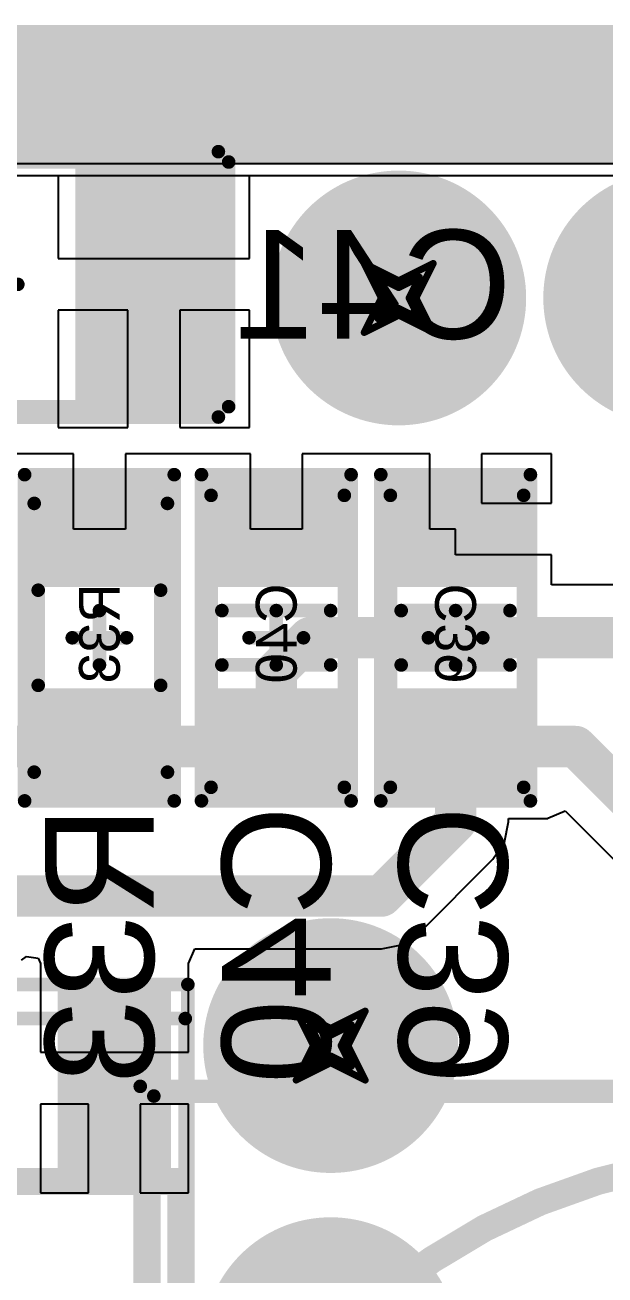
# Model space of a CAD drawing. Header units: millimetres. Extents: x -0.2 to 11.1, y -5.4 to 4.7.
# Drawn here: x 2.7462 to 2.914, y 0.6895 to 1.0515 of the extents above; entities that cross this region are included whole.
import ezdxf

# ---------------------------------------------------------------- set-up
doc = ezdxf.new("R2010")
doc.units = ezdxf.units.MM
doc.header["$MEASUREMENT"] = 0
for name, color, linetype in [('BottomLayer', 5, 'Continuous'), ('BottomOverlay', 54, 'Continuous'), ('BottomPaste', 16, 'Continuous'), ('BottomSolder', 6, 'Continuous'), ('DrillDrawing', 1, 'Continuous'), ('InternalPlane1', 76, 'Continuous'), ('InternalPlane2', 16, 'Continuous'), ('KeepOutLayer', 6, 'Continuous'), ('Mechanical1', 6, 'Continuous'), ('Mechanical13', 56, 'Continuous'), ('Mechanical2', 216, 'Continuous'), ('Mechanical3', 76, 'Continuous'), ('Mechanical4', 56, 'Continuous'), ('Mechanical5', 56, 'Continuous'), ('Mechanical6', 56, 'Continuous'), ('TopLayer', 1, 'Continuous'), ('TopOverlay', 2, 'Continuous'), ('ViaHoleLayer', 16, 'Continuous')]:
    doc.layers.add(name, color=color, linetype=linetype)
doc.styles.add('Arial', font='arial.ttf', dxfattribs={"height": 0.2})

# ---------------------------------------------------------------- blocks, each defined once
blk = doc.blocks.new('SOIC14_B_6')
at = {"layer": 'BottomLayer'}
for points in [[(-0.0815, 0.16142), (-0.0815, 0.13858), (-0.12795, 0.13858), (-0.12795, 0.16142)], [(0.0815, 0.13858), (0.0815, 0.16142), (0.12795, 0.16142), (0.12795, 0.13858)], [(-0.0815, 0.11142), (-0.0815, 0.08858), (-0.12795, 0.08858), (-0.12795, 0.11142)], [(0.0815, 0.08858), (0.0815, 0.11142), (0.12795, 0.11142), (0.12795, 0.08858)], [(-0.0815, 0.06142), (-0.0815, 0.03858), (-0.12795, 0.03858), (-0.12795, 0.06142)], [(0.0815, 0.03858), (0.0815, 0.06142), (0.12795, 0.06142), (0.12795, 0.03858)], [(-0.0815, 0.01142), (-0.0815, -0.01142), (-0.12795, -0.01142), (-0.12795, 0.01142)], [(0.0815, -0.01142), (0.0815, 0.01142), (0.12795, 0.01142), (0.12795, -0.01142)], [(-0.0815, -0.03858), (-0.0815, -0.06142), (-0.12795, -0.06142), (-0.12795, -0.03858)], [(0.0815, -0.06142), (0.0815, -0.03858), (0.12795, -0.03858), (0.12795, -0.06142)], [(-0.0815, -0.08858), (-0.0815, -0.11142), (-0.12795, -0.11142), (-0.12795, -0.08858)], [(0.0815, -0.11142), (0.0815, -0.08858), (0.12795, -0.08858), (0.12795, -0.11142)], [(-0.0815, -0.13858), (-0.0815, -0.16142), (-0.12795, -0.16142), (-0.12795, -0.13858)], [(0.0815, -0.16142), (0.0815, -0.13858), (0.12795, -0.13858), (0.12795, -0.16142)]]:
    blk.add_hatch(color=5, dxfattribs=at).paths.add_polyline_path(points)
at = {"layer": 'BottomPaste'}
for points in [[(-0.0765, 0.16642), (-0.0765, 0.13358), (-0.13295, 0.13358), (-0.13295, 0.16642)], [(0.0765, 0.13358), (0.0765, 0.16642), (0.13295, 0.16642), (0.13295, 0.13358)], [(-0.0765, 0.11642), (-0.0765, 0.08358), (-0.13295, 0.08358), (-0.13295, 0.11642)], [(0.0765, 0.08358), (0.0765, 0.11642), (0.13295, 0.11642), (0.13295, 0.08358)], [(-0.0765, 0.06642), (-0.0765, 0.03358), (-0.13295, 0.03358), (-0.13295, 0.06642)], [(0.0765, 0.03358), (0.0765, 0.06642), (0.13295, 0.06642), (0.13295, 0.03358)], [(-0.0765, 0.01642), (-0.0765, -0.01642), (-0.13295, -0.01642), (-0.13295, 0.01642)], [(0.0765, -0.01642), (0.0765, 0.01642), (0.13295, 0.01642), (0.13295, -0.01642)], [(-0.0765, -0.03358), (-0.0765, -0.06642), (-0.13295, -0.06642), (-0.13295, -0.03358)], [(0.0765, -0.06642), (0.0765, -0.03358), (0.13295, -0.03358), (0.13295, -0.06642)], [(-0.0765, -0.08358), (-0.0765, -0.11642), (-0.13295, -0.11642), (-0.13295, -0.08358)], [(0.0765, -0.11642), (0.0765, -0.08358), (0.13295, -0.08358), (0.13295, -0.11642)], [(-0.0765, -0.13358), (-0.0765, -0.16642), (-0.13295, -0.16642), (-0.13295, -0.13358)], [(0.0765, -0.16642), (0.0765, -0.13358), (0.13295, -0.13358), (0.13295, -0.16642)]]:
    blk.add_hatch(color=16, dxfattribs=at).paths.add_polyline_path(points)
at = {"layer": 'BottomSolder'}
for points in [[(-0.07953, 0.16339), (-0.07953, 0.13661), (-0.12992, 0.13661), (-0.12992, 0.16339)], [(0.07953, 0.13661), (0.07953, 0.16339), (0.12992, 0.16339), (0.12992, 0.13661)], [(-0.07953, 0.11339), (-0.07953, 0.08661), (-0.12992, 0.08661), (-0.12992, 0.11339)], [(0.07953, 0.08661), (0.07953, 0.11339), (0.12992, 0.11339), (0.12992, 0.08661)], [(-0.07953, 0.06339), (-0.07953, 0.03661), (-0.12992, 0.03661), (-0.12992, 0.06339)], [(0.07953, 0.03661), (0.07953, 0.06339), (0.12992, 0.06339), (0.12992, 0.03661)], [(-0.07953, 0.01339), (-0.07953, -0.01339), (-0.12992, -0.01339), (-0.12992, 0.01339)], [(0.07953, -0.01339), (0.07953, 0.01339), (0.12992, 0.01339), (0.12992, -0.01339)], [(-0.07953, -0.03661), (-0.07953, -0.06339), (-0.12992, -0.06339), (-0.12992, -0.03661)], [(0.07953, -0.06339), (0.07953, -0.03661), (0.12992, -0.03661), (0.12992, -0.06339)], [(-0.07953, -0.08661), (-0.07953, -0.11339), (-0.12992, -0.11339), (-0.12992, -0.08661)], [(0.07953, -0.11339), (0.07953, -0.08661), (0.12992, -0.08661), (0.12992, -0.11339)], [(-0.07953, -0.13661), (-0.07953, -0.16339), (-0.12992, -0.16339), (-0.12992, -0.13661)], [(0.07953, -0.16339), (0.07953, -0.13661), (0.12992, -0.13661), (0.12992, -0.16339)]]:
    blk.add_hatch(color=6, dxfattribs=at).paths.add_polyline_path(points)
at = {"layer": 'BottomOverlay', "const_width": 0.00787}
for points in [[(0.0748, 0.16929), (-0.0748, 0.16929)], [(-0.0748, -0.17323), (-0.0748, 0.16929)], [(0.0748, -0.17323), (0.0748, 0.16929)], [(-0.0315, -0.17323), (-0.0748, -0.17323)], [(0.0748, -0.17323), (0.0315, -0.17323)]]:
    blk.add_lwpolyline(points, dxfattribs=at)
at = {"layer": 'BottomOverlay', "const_width": 0.00394}
for points in [[(-0.07677, 0.16929, 1), (-0.07283, 0.16929, 1)], [(-0.07677, 0.16929, 1), (-0.07283, 0.16929, 1)], [(0.07283, 0.16929, 1), (0.07677, 0.16929, 1)], [(0.07283, 0.16929, 1), (0.07677, 0.16929, 1)], [(-0.07677, -0.17323, 1), (-0.07283, -0.17323, 1)], [(-0.07677, -0.17323, 1), (-0.07283, -0.17323, 1)], [(-0.03346, -0.17323, 1), (-0.02953, -0.17323, 1)], [(-0.03346, -0.17323, 1), (-0.02953, -0.17323, 1)], [(0.02953, -0.17323, 1), (0.03346, -0.17323, 1)], [(0.02953, -0.17323, 1), (0.03346, -0.17323, 1)], [(0.07283, -0.17323, 1), (0.07677, -0.17323, 1)], [(0.07283, -0.17323, 1), (0.07677, -0.17323, 1)]]:
    blk.add_lwpolyline(points, format="xyb", close=True, dxfattribs=at)
at = {"layer": 'BottomOverlay', "const_width": 0.00787}
blk.add_lwpolyline([(-0.0315, -0.17323, -1), (0.0315, -0.17323)], format="xyb", dxfattribs=at)
at = {"layer": 'Mechanical2', "const_width": 0.00394}
for points in [[(0.12201, 0.17051), (-0.12201, 0.17051)], [(-0.12201, -0.17051), (-0.12201, 0.17051)], [(0.12201, -0.17051), (0.12201, 0.17051)], [(0.12201, -0.17051), (-0.12201, -0.17051)]]:
    blk.add_lwpolyline(points, dxfattribs=at)
at = {"layer": 'Mechanical2', "const_width": 0.00197}
for points in [[(-0.12299, 0.17051, 1), (-0.12102, 0.17051, 1)], [(-0.12299, 0.17051, 1), (-0.12102, 0.17051, 1)], [(0.12102, 0.17051, 1), (0.12299, 0.17051, 1)], [(0.12102, 0.17051, 1), (0.12299, 0.17051, 1)], [(-0.12299, -0.17051, 1), (-0.12102, -0.17051, 1)], [(-0.12299, -0.17051, 1), (-0.12102, -0.17051, 1)], [(0.12102, -0.17051, 1), (0.12299, -0.17051, 1)], [(0.12102, -0.17051, 1), (0.12299, -0.17051, 1)]]:
    blk.add_lwpolyline(points, format="xyb", close=True, dxfattribs=at)
at = {"layer": 'Mechanical4', "const_width": 0.00394}
for points in [[(0.13189, 0.17126), (-0.13189, 0.17126)], [(-0.13189, -0.17126), (-0.13189, 0.17126)], [(0.13189, -0.17126), (0.13189, 0.17126)], [(0, -0.01969), (0, 0.01969)], [(0.01969, 0), (-0.01969, 0)], [(0.13189, -0.17126), (-0.13189, -0.17126)]]:
    blk.add_lwpolyline(points, dxfattribs=at)
at = {"layer": 'Mechanical4', "const_width": 0.00197}
for points in [[(-0.13287, 0.17126, 1), (-0.13091, 0.17126, 1)], [(-0.13287, 0.17126, 1), (-0.13091, 0.17126, 1)], [(0.13091, 0.17126, 1), (0.13287, 0.17126, 1)], [(0.13091, 0.17126, 1), (0.13287, 0.17126, 1)], [(-0.00098, 0.01969, 1), (0.00098, 0.01969, 1)], [(-0.02067, 0, 1), (-0.0187, 0, 1)], [(0.0187, 0, 1), (0.02067, 0, 1)], [(-0.00098, -0.01969, 1), (0.00098, -0.01969, 1)], [(-0.13287, -0.17126, 1), (-0.13091, -0.17126, 1)], [(-0.13287, -0.17126, 1), (-0.13091, -0.17126, 1)], [(0.13091, -0.17126, 1), (0.13287, -0.17126, 1)], [(0.13091, -0.17126, 1), (0.13287, -0.17126, 1)]]:
    blk.add_lwpolyline(points, format="xyb", close=True, dxfattribs=at)
at = {"layer": 'Mechanical6', "const_width": 0.00394}
for points in [[(-0.13189, -0.17126), (-0.13189, 0.17126)], [(0.13189, 0.17126), (-0.13189, 0.17126)], [(0.13189, -0.17126), (0.13189, 0.17126)], [(0.13189, -0.17126), (-0.13189, -0.17126)]]:
    blk.add_lwpolyline(points, dxfattribs=at)
at = {"layer": 'Mechanical6', "const_width": 0.00197}
for points in [[(-0.13287, 0.17126, 1), (-0.13091, 0.17126, 1)], [(-0.13287, 0.17126, 1), (-0.13091, 0.17126, 1)], [(0.13091, 0.17126, 1), (0.13287, 0.17126, 1)], [(0.13091, 0.17126, 1), (0.13287, 0.17126, 1)], [(-0.13287, -0.17126, 1), (-0.13091, -0.17126, 1)], [(-0.13287, -0.17126, 1), (-0.13091, -0.17126, 1)], [(0.13091, -0.17126, 1), (0.13287, -0.17126, 1)], [(0.13091, -0.17126, 1), (0.13287, -0.17126, 1)]]:
    blk.add_lwpolyline(points, format="xyb", close=True, dxfattribs=at)
at = {"layer": 'Mechanical6', "text_generation_flag": 2}
blk.add_text('U7', height=0.031496, rotation=-180, dxfattribs=at).set_placement((-0.02624, 0.01574))
blk = doc.blocks.new('LHI_878_3902_15')
at = {"layer": 'Mechanical1', "const_width": 0.00394}
for points in [[(0.1811, 0.1811), (0.1811, -0.19798)], [(0.1811, -0.19798), (-0.1811, -0.19798)]]:
    blk.add_lwpolyline(points, dxfattribs=at)
at = {"layer": 'Mechanical1', "const_width": 0.00197}
blk.add_lwpolyline([(0.18012, -0.19798, 1), (0.18209, -0.19798, 1)], format="xyb", close=True, dxfattribs=at)
blk.add_lwpolyline([(0.18012, -0.19798, 1), (0.18209, -0.19798, 1)], format="xyb", close=True, dxfattribs=at)
at = {"layer": 'Mechanical3', "const_width": 0.00394}
for points in [[(0.18504, 0.18504), (0.18504, -0.20079)], [(0.18504, -0.20079), (-0.18504, -0.20079)]]:
    blk.add_lwpolyline(points, dxfattribs=at)
at = {"layer": 'Mechanical3', "const_width": 0.00197}
blk.add_lwpolyline([(0.18406, -0.20079, 1), (0.18602, -0.20079, 1)], format="xyb", close=True, dxfattribs=at)
blk.add_lwpolyline([(0.18406, -0.20079, 1), (0.18602, -0.20079, 1)], format="xyb", close=True, dxfattribs=at)
at = {"layer": 'Mechanical5', "const_width": 0.00394}
for points in [[(0.18504, 0.18504), (0.18504, -0.20079)], [(0.18504, -0.20079), (-0.18504, -0.20079)]]:
    blk.add_lwpolyline(points, dxfattribs=at)
at = {"layer": 'Mechanical5', "const_width": 0.00197}
blk.add_lwpolyline([(0.18406, -0.20079, 1), (0.18602, -0.20079, 1)], format="xyb", close=True, dxfattribs=at)
blk.add_lwpolyline([(0.18406, -0.20079, 1), (0.18602, -0.20079, 1)], format="xyb", close=True, dxfattribs=at)
at = {"layer": 'TopOverlay', "const_width": 0.00787}
blk.add_lwpolyline([(0.1811, 0, 1), (-0.1811, 0, 1)], format="xyb", close=True, dxfattribs=at)
blk = doc.blocks.new('R0603_B_23')
at = {"layer": 'BottomLayer'}
for points in [[(-0.01969, -0.01772), (-0.04331, -0.01772), (-0.04331, 0.01772), (-0.01969, 0.01772)], [(0.01969, 0.01772), (0.04331, 0.01772), (0.04331, -0.01772), (0.01969, -0.01772)]]:
    blk.add_hatch(color=5, dxfattribs=at).paths.add_polyline_path(points)
at = {"layer": 'BottomPaste'}
for points in [[(-0.01469, -0.02272), (-0.04831, -0.02272), (-0.04831, 0.02272), (-0.01469, 0.02272)], [(0.01469, 0.02272), (0.04831, 0.02272), (0.04831, -0.02272), (0.01469, -0.02272)]]:
    blk.add_hatch(color=16, dxfattribs=at).paths.add_polyline_path(points)
at = {"layer": 'BottomSolder'}
for points in [[(-0.01772, -0.01969), (-0.04528, -0.01969), (-0.04528, 0.01969), (-0.01772, 0.01969)], [(0.01772, 0.01969), (0.04528, 0.01969), (0.04528, -0.01969), (0.01772, -0.01969)]]:
    blk.add_hatch(color=6, dxfattribs=at).paths.add_polyline_path(points)
at = {"layer": 'BottomOverlay', "const_width": 0.00394}
for points in [[(0.01378, 0.01772), (-0.01378, 0.01772)], [(0.01378, -0.01772), (-0.01378, -0.01772)]]:
    blk.add_lwpolyline(points, dxfattribs=at)
at = {"layer": 'BottomOverlay', "const_width": 0.00197}
for points in [[(-0.01476, 0.01772, 1), (-0.0128, 0.01772, 1)], [(0.0128, 0.01772, 1), (0.01476, 0.01772, 1)], [(-0.01476, -0.01772, 1), (-0.0128, -0.01772, 1)], [(0.0128, -0.01772, 1), (0.01476, -0.01772, 1)]]:
    blk.add_lwpolyline(points, format="xyb", close=True, dxfattribs=at)
at = {"layer": 'Mechanical2', "const_width": 0.00394}
for points in [[(0.03892, 0.01969), (-0.03892, 0.01969)], [(-0.03892, -0.01888), (-0.03892, 0.01969)], [(0.03892, -0.01888), (0.03892, 0.01969)], [(0.03892, -0.01888), (-0.03892, -0.01888)]]:
    blk.add_lwpolyline(points, dxfattribs=at)
at = {"layer": 'Mechanical2', "const_width": 0.00197}
for points in [[(-0.0399, 0.01969, 1), (-0.03793, 0.01969, 1)], [(-0.0399, 0.01969, 1), (-0.03793, 0.01969, 1)], [(0.03793, 0.01969, 1), (0.0399, 0.01969, 1)], [(0.03793, 0.01969, 1), (0.0399, 0.01969, 1)], [(-0.0399, -0.01888, 1), (-0.03793, -0.01888, 1)], [(-0.0399, -0.01888, 1), (-0.03793, -0.01888, 1)], [(0.03793, -0.01888, 1), (0.0399, -0.01888, 1)], [(0.03793, -0.01888, 1), (0.0399, -0.01888, 1)]]:
    blk.add_lwpolyline(points, format="xyb", close=True, dxfattribs=at)
at = {"layer": 'Mechanical4', "const_width": 0.00394}
for points in [[(-0.04724, -0.02165), (-0.04724, 0.02165)], [(0.04724, 0.02165), (-0.04724, 0.02165)], [(0.04724, -0.02165), (0.04724, 0.02165)], [(0, -0.00787), (0, 0.00787)], [(0.00787, 0), (-0.00787, 0)], [(0.04724, -0.02165), (-0.04724, -0.02165)]]:
    blk.add_lwpolyline(points, dxfattribs=at)
at = {"layer": 'Mechanical4', "const_width": 0.00197}
for points in [[(-0.04823, 0.02165, 1), (-0.04626, 0.02165, 1)], [(-0.04823, 0.02165, 1), (-0.04626, 0.02165, 1)], [(0.04626, 0.02165, 1), (0.04823, 0.02165, 1)], [(0.04626, 0.02165, 1), (0.04823, 0.02165, 1)], [(-0.00098, 0.00787, 1), (0.00098, 0.00787, 1)], [(-0.00886, 0, 1), (-0.00689, 0, 1)], [(0.00689, 0, 1), (0.00886, 0, 1)], [(-0.00098, -0.00787, 1), (0.00098, -0.00787, 1)], [(-0.04823, -0.02165, 1), (-0.04626, -0.02165, 1)], [(-0.04823, -0.02165, 1), (-0.04626, -0.02165, 1)], [(0.04626, -0.02165, 1), (0.04823, -0.02165, 1)], [(0.04626, -0.02165, 1), (0.04823, -0.02165, 1)]]:
    blk.add_lwpolyline(points, format="xyb", close=True, dxfattribs=at)
at = {"layer": 'Mechanical6', "const_width": 0.00394}
for points in [[(-0.04724, -0.02165), (-0.04724, 0.02165)], [(0.04724, 0.02165), (-0.04724, 0.02165)], [(0.04724, -0.02165), (0.04724, 0.02165)], [(0.04724, -0.02165), (-0.04724, -0.02165)]]:
    blk.add_lwpolyline(points, dxfattribs=at)
at = {"layer": 'Mechanical6', "const_width": 0.00197}
for points in [[(-0.04823, 0.02165, 1), (-0.04626, 0.02165, 1)], [(-0.04823, 0.02165, 1), (-0.04626, 0.02165, 1)], [(0.04626, 0.02165, 1), (0.04823, 0.02165, 1)], [(0.04626, 0.02165, 1), (0.04823, 0.02165, 1)], [(-0.04823, -0.02165, 1), (-0.04626, -0.02165, 1)], [(-0.04823, -0.02165, 1), (-0.04626, -0.02165, 1)], [(0.04626, -0.02165, 1), (0.04823, -0.02165, 1)], [(0.04626, -0.02165, 1), (0.04823, -0.02165, 1)]]:
    blk.add_lwpolyline(points, format="xyb", close=True, dxfattribs=at)
at = {"layer": 'Mechanical6', "text_generation_flag": 2}
blk.add_text('R33', height=0.011811, rotation=-180, dxfattribs=at).set_placement((-0.01574, 0.0059))
blk = doc.blocks.new('C1206_CER_B_87')
at = {"layer": 'BottomLayer'}
for points in [[(-0.04134, 0.0315), (-0.04134, -0.0315), (-0.07677, -0.0315), (-0.07677, 0.0315)], [(0.07677, 0.0315), (0.07677, -0.0315), (0.04134, -0.0315), (0.04134, 0.0315)]]:
    blk.add_hatch(color=5, dxfattribs=at).paths.add_polyline_path(points)
at = {"layer": 'BottomPaste'}
for points in [[(-0.03634, 0.0365), (-0.03634, -0.0365), (-0.08177, -0.0365), (-0.08177, 0.0365)], [(0.08177, 0.0365), (0.08177, -0.0365), (0.03634, -0.0365), (0.03634, 0.0365)]]:
    blk.add_hatch(color=16, dxfattribs=at).paths.add_polyline_path(points)
at = {"layer": 'BottomSolder'}
for points in [[(-0.03937, 0.03346), (-0.03937, -0.03346), (-0.07874, -0.03346), (-0.07874, 0.03346)], [(0.07874, 0.03346), (0.07874, -0.03346), (0.03937, -0.03346), (0.03937, 0.03346)]]:
    blk.add_hatch(color=6, dxfattribs=at).paths.add_polyline_path(points)
at = {"layer": 'BottomOverlay', "const_width": 0.00394}
for points in [[(-0.01181, 0.02953), (-0.01181, -0.02953)], [(0.01181, 0.02953), (0.01181, -0.02953)]]:
    blk.add_lwpolyline(points, dxfattribs=at)
at = {"layer": 'BottomOverlay', "const_width": 0.00197}
for points in [[(-0.0128, 0.02953, 1), (-0.01083, 0.02953, 1)], [(0.01083, 0.02953, 1), (0.0128, 0.02953, 1)], [(-0.0128, -0.02953, 1), (-0.01083, -0.02953, 1)], [(0.01083, -0.02953, 1), (0.0128, -0.02953, 1)]]:
    blk.add_lwpolyline(points, format="xyb", close=True, dxfattribs=at)
at = {"layer": 'Mechanical2', "const_width": 0.00394}
for points in [[(-0.07774, 0.03843), (-0.07774, -0.03843)], [(0.07774, 0.03843), (-0.07774, 0.03843)], [(0.07774, 0.03843), (0.07774, -0.03843)], [(0.07774, -0.03843), (-0.07774, -0.03843)]]:
    blk.add_lwpolyline(points, dxfattribs=at)
at = {"layer": 'Mechanical2', "const_width": 0.00197}
for points in [[(-0.07872, 0.03843, 1), (-0.07675, 0.03843, 1)], [(-0.07872, 0.03843, 1), (-0.07675, 0.03843, 1)], [(0.07675, 0.03843, 1), (0.07872, 0.03843, 1)], [(0.07675, 0.03843, 1), (0.07872, 0.03843, 1)], [(-0.07872, -0.03843, 1), (-0.07675, -0.03843, 1)], [(-0.07872, -0.03843, 1), (-0.07675, -0.03843, 1)], [(0.07675, -0.03843, 1), (0.07872, -0.03843, 1)], [(0.07675, -0.03843, 1), (0.07872, -0.03843, 1)]]:
    blk.add_lwpolyline(points, format="xyb", close=True, dxfattribs=at)
at = {"layer": 'Mechanical4', "const_width": 0.00394}
for points in [[(0.08071, 0.03543), (-0.08071, 0.03543)], [(-0.08071, 0.03543), (-0.08071, -0.03543)], [(0.08071, 0.03543), (0.08071, -0.03543)], [(0, 0.01969), (0, -0.01969)], [(0.01969, 0), (-0.01969, 0)], [(0.08071, -0.03543), (-0.08071, -0.03543)]]:
    blk.add_lwpolyline(points, dxfattribs=at)
at = {"layer": 'Mechanical4', "const_width": 0.00197}
for points in [[(-0.08169, 0.03543, 1), (-0.07972, 0.03543, 1)], [(-0.08169, 0.03543, 1), (-0.07972, 0.03543, 1)], [(0.07972, 0.03543, 1), (0.08169, 0.03543, 1)], [(0.07972, 0.03543, 1), (0.08169, 0.03543, 1)], [(-0.00098, 0.01969, 1), (0.00098, 0.01969, 1)], [(-0.02067, 0, 1), (-0.0187, 0, 1)], [(0.0187, 0, 1), (0.02067, 0, 1)], [(-0.00098, -0.01969, 1), (0.00098, -0.01969, 1)], [(-0.08169, -0.03543, 1), (-0.07972, -0.03543, 1)], [(-0.08169, -0.03543, 1), (-0.07972, -0.03543, 1)], [(0.07972, -0.03543, 1), (0.08169, -0.03543, 1)], [(0.07972, -0.03543, 1), (0.08169, -0.03543, 1)]]:
    blk.add_lwpolyline(points, format="xyb", close=True, dxfattribs=at)
at = {"layer": 'Mechanical6', "const_width": 0.00394}
for points in [[(-0.08071, 0.03543), (-0.08071, -0.03543)], [(0.08071, 0.03543), (-0.08071, 0.03543)], [(0.08071, 0.03543), (0.08071, -0.03543)], [(0.08071, -0.03543), (-0.08071, -0.03543)]]:
    blk.add_lwpolyline(points, dxfattribs=at)
at = {"layer": 'Mechanical6', "const_width": 0.00197}
for points in [[(-0.08169, 0.03543, 1), (-0.07972, 0.03543, 1)], [(-0.08169, 0.03543, 1), (-0.07972, 0.03543, 1)], [(0.07972, 0.03543, 1), (0.08169, 0.03543, 1)], [(0.07972, 0.03543, 1), (0.08169, 0.03543, 1)], [(-0.08169, -0.03543, 1), (-0.07972, -0.03543, 1)], [(-0.08169, -0.03543, 1), (-0.07972, -0.03543, 1)], [(0.07972, -0.03543, 1), (0.08169, -0.03543, 1)], [(0.07972, -0.03543, 1), (0.08169, -0.03543, 1)]]:
    blk.add_lwpolyline(points, format="xyb", close=True, dxfattribs=at)
at = {"layer": 'Mechanical6', "text_generation_flag": 2}
blk.add_text('C41', height=0.011811, rotation=180, dxfattribs=at).set_placement((-0.01378, 0.0059))
blk = doc.blocks.new('C0603_CER_B_88')
at = {"layer": 'BottomLayer'}
for points in [[(-0.01969, -0.01772), (-0.04331, -0.01772), (-0.04331, 0.01772), (-0.01969, 0.01772)], [(0.01969, 0.01772), (0.04331, 0.01772), (0.04331, -0.01772), (0.01969, -0.01772)]]:
    blk.add_hatch(color=5, dxfattribs=at).paths.add_polyline_path(points)
at = {"layer": 'BottomPaste'}
for points in [[(-0.01469, -0.02272), (-0.04831, -0.02272), (-0.04831, 0.02272), (-0.01469, 0.02272)], [(0.01469, 0.02272), (0.04831, 0.02272), (0.04831, -0.02272), (0.01469, -0.02272)]]:
    blk.add_hatch(color=16, dxfattribs=at).paths.add_polyline_path(points)
at = {"layer": 'BottomSolder'}
for points in [[(-0.01772, -0.01969), (-0.04528, -0.01969), (-0.04528, 0.01969), (-0.01772, 0.01969)], [(0.01772, 0.01969), (0.04528, 0.01969), (0.04528, -0.01969), (0.01772, -0.01969)]]:
    blk.add_hatch(color=6, dxfattribs=at).paths.add_polyline_path(points)
at = {"layer": 'BottomOverlay', "const_width": 0.00394}
for points in [[(-0.00787, -0.01575), (-0.00787, 0.01575)], [(0.00787, -0.01575), (0.00787, 0.01575)]]:
    blk.add_lwpolyline(points, dxfattribs=at)
at = {"layer": 'BottomOverlay', "const_width": 0.00197}
for points in [[(-0.00886, 0.01575, 1), (-0.00689, 0.01575, 1)], [(0.00689, 0.01575, 1), (0.00886, 0.01575, 1)], [(-0.00886, -0.01575, 1), (-0.00689, -0.01575, 1)], [(0.00689, -0.01575, 1), (0.00886, -0.01575, 1)]]:
    blk.add_lwpolyline(points, format="xyb", close=True, dxfattribs=at)
at = {"layer": 'Mechanical2', "const_width": 0.00394}
for points in [[(0.04331, 0.01969), (-0.04124, 0.01969)], [(-0.04124, -0.01888), (-0.04124, 0.01969)], [(0.04331, -0.01888), (0.04331, 0.01969)], [(0.04331, -0.01888), (-0.04124, -0.01888)]]:
    blk.add_lwpolyline(points, dxfattribs=at)
at = {"layer": 'Mechanical2', "const_width": 0.00197}
for points in [[(-0.04223, 0.01969, 1), (-0.04026, 0.01969, 1)], [(-0.04223, 0.01969, 1), (-0.04026, 0.01969, 1)], [(0.04232, 0.01969, 1), (0.04429, 0.01969, 1)], [(0.04232, 0.01969, 1), (0.04429, 0.01969, 1)], [(-0.04223, -0.01888, 1), (-0.04026, -0.01888, 1)], [(-0.04223, -0.01888, 1), (-0.04026, -0.01888, 1)], [(0.04232, -0.01888, 1), (0.04429, -0.01888, 1)], [(0.04232, -0.01888, 1), (0.04429, -0.01888, 1)]]:
    blk.add_lwpolyline(points, format="xyb", close=True, dxfattribs=at)
at = {"layer": 'Mechanical4', "const_width": 0.00394}
for points in [[(-0.04724, -0.02165), (-0.04724, 0.02165)], [(0.04724, 0.02165), (-0.04724, 0.02165)], [(0.04724, -0.02165), (0.04724, 0.02165)], [(0, -0.00787), (0, 0.00787)], [(0.00787, 0), (-0.00787, 0)], [(0.04724, -0.02165), (-0.04724, -0.02165)]]:
    blk.add_lwpolyline(points, dxfattribs=at)
at = {"layer": 'Mechanical4', "const_width": 0.00197}
for points in [[(-0.04823, 0.02165, 1), (-0.04626, 0.02165, 1)], [(-0.04823, 0.02165, 1), (-0.04626, 0.02165, 1)], [(0.04626, 0.02165, 1), (0.04823, 0.02165, 1)], [(0.04626, 0.02165, 1), (0.04823, 0.02165, 1)], [(-0.00098, 0.00787, 1), (0.00098, 0.00787, 1)], [(-0.00886, 0, 1), (-0.00689, 0, 1)], [(0.00689, 0, 1), (0.00886, 0, 1)], [(-0.00098, -0.00787, 1), (0.00098, -0.00787, 1)], [(-0.04823, -0.02165, 1), (-0.04626, -0.02165, 1)], [(-0.04823, -0.02165, 1), (-0.04626, -0.02165, 1)], [(0.04626, -0.02165, 1), (0.04823, -0.02165, 1)], [(0.04626, -0.02165, 1), (0.04823, -0.02165, 1)]]:
    blk.add_lwpolyline(points, format="xyb", close=True, dxfattribs=at)
at = {"layer": 'Mechanical6', "const_width": 0.00394}
for points in [[(-0.04724, -0.02165), (-0.04724, 0.02165)], [(0.04724, 0.02165), (-0.04724, 0.02165)], [(0.04724, -0.02165), (0.04724, 0.02165)], [(0.04724, -0.02165), (-0.04724, -0.02165)]]:
    blk.add_lwpolyline(points, dxfattribs=at)
at = {"layer": 'Mechanical6', "const_width": 0.00197}
for points in [[(-0.04823, 0.02165, 1), (-0.04626, 0.02165, 1)], [(-0.04823, 0.02165, 1), (-0.04626, 0.02165, 1)], [(0.04626, 0.02165, 1), (0.04823, 0.02165, 1)], [(0.04626, 0.02165, 1), (0.04823, 0.02165, 1)], [(-0.04823, -0.02165, 1), (-0.04626, -0.02165, 1)], [(-0.04823, -0.02165, 1), (-0.04626, -0.02165, 1)], [(0.04626, -0.02165, 1), (0.04823, -0.02165, 1)], [(0.04626, -0.02165, 1), (0.04823, -0.02165, 1)]]:
    blk.add_lwpolyline(points, format="xyb", close=True, dxfattribs=at)
at = {"layer": 'Mechanical6', "text_generation_flag": 2}
blk.add_text('C40', height=0.011811, rotation=-180, dxfattribs=at).set_placement((-0.01574, 0.0059))
blk = doc.blocks.new('C0603_CER_B_89')
at = {"layer": 'BottomLayer'}
for points in [[(-0.01969, -0.01772), (-0.04331, -0.01772), (-0.04331, 0.01772), (-0.01969, 0.01772)], [(0.01969, 0.01772), (0.04331, 0.01772), (0.04331, -0.01772), (0.01969, -0.01772)]]:
    blk.add_hatch(color=5, dxfattribs=at).paths.add_polyline_path(points)
at = {"layer": 'BottomPaste'}
for points in [[(-0.01469, -0.02272), (-0.04831, -0.02272), (-0.04831, 0.02272), (-0.01469, 0.02272)], [(0.01469, 0.02272), (0.04831, 0.02272), (0.04831, -0.02272), (0.01469, -0.02272)]]:
    blk.add_hatch(color=16, dxfattribs=at).paths.add_polyline_path(points)
at = {"layer": 'BottomSolder'}
for points in [[(-0.01772, -0.01969), (-0.04528, -0.01969), (-0.04528, 0.01969), (-0.01772, 0.01969)], [(0.01772, 0.01969), (0.04528, 0.01969), (0.04528, -0.01969), (0.01772, -0.01969)]]:
    blk.add_hatch(color=6, dxfattribs=at).paths.add_polyline_path(points)
at = {"layer": 'BottomOverlay', "const_width": 0.00394}
for points in [[(-0.00787, -0.01575), (-0.00787, 0.01575)], [(0.00787, -0.01575), (0.00787, 0.01575)]]:
    blk.add_lwpolyline(points, dxfattribs=at)
at = {"layer": 'BottomOverlay', "const_width": 0.00197}
for points in [[(-0.00886, 0.01575, 1), (-0.00689, 0.01575, 1)], [(0.00689, 0.01575, 1), (0.00886, 0.01575, 1)], [(-0.00886, -0.01575, 1), (-0.00689, -0.01575, 1)], [(0.00689, -0.01575, 1), (0.00886, -0.01575, 1)]]:
    blk.add_lwpolyline(points, format="xyb", close=True, dxfattribs=at)
at = {"layer": 'Mechanical2', "const_width": 0.00394}
for points in [[(0.04331, 0.01969), (-0.04124, 0.01969)], [(-0.04124, -0.01888), (-0.04124, 0.01969)], [(0.04331, -0.01888), (0.04331, 0.01969)], [(0.04331, -0.01888), (-0.04124, -0.01888)]]:
    blk.add_lwpolyline(points, dxfattribs=at)
at = {"layer": 'Mechanical2', "const_width": 0.00197}
for points in [[(-0.04223, 0.01969, 1), (-0.04026, 0.01969, 1)], [(-0.04223, 0.01969, 1), (-0.04026, 0.01969, 1)], [(0.04232, 0.01969, 1), (0.04429, 0.01969, 1)], [(0.04232, 0.01969, 1), (0.04429, 0.01969, 1)], [(-0.04223, -0.01888, 1), (-0.04026, -0.01888, 1)], [(-0.04223, -0.01888, 1), (-0.04026, -0.01888, 1)], [(0.04232, -0.01888, 1), (0.04429, -0.01888, 1)], [(0.04232, -0.01888, 1), (0.04429, -0.01888, 1)]]:
    blk.add_lwpolyline(points, format="xyb", close=True, dxfattribs=at)
at = {"layer": 'Mechanical4', "const_width": 0.00394}
for points in [[(-0.04724, -0.02165), (-0.04724, 0.02165)], [(0.04724, 0.02165), (-0.04724, 0.02165)], [(0.04724, -0.02165), (0.04724, 0.02165)], [(0, -0.00787), (0, 0.00787)], [(0.00787, 0), (-0.00787, 0)], [(0.04724, -0.02165), (-0.04724, -0.02165)]]:
    blk.add_lwpolyline(points, dxfattribs=at)
at = {"layer": 'Mechanical4', "const_width": 0.00197}
for points in [[(-0.04823, 0.02165, 1), (-0.04626, 0.02165, 1)], [(-0.04823, 0.02165, 1), (-0.04626, 0.02165, 1)], [(0.04626, 0.02165, 1), (0.04823, 0.02165, 1)], [(0.04626, 0.02165, 1), (0.04823, 0.02165, 1)], [(-0.00098, 0.00787, 1), (0.00098, 0.00787, 1)], [(-0.00886, 0, 1), (-0.00689, 0, 1)], [(0.00689, 0, 1), (0.00886, 0, 1)], [(-0.00098, -0.00787, 1), (0.00098, -0.00787, 1)], [(-0.04823, -0.02165, 1), (-0.04626, -0.02165, 1)], [(-0.04823, -0.02165, 1), (-0.04626, -0.02165, 1)], [(0.04626, -0.02165, 1), (0.04823, -0.02165, 1)], [(0.04626, -0.02165, 1), (0.04823, -0.02165, 1)]]:
    blk.add_lwpolyline(points, format="xyb", close=True, dxfattribs=at)
at = {"layer": 'Mechanical6', "const_width": 0.00394}
for points in [[(-0.04724, -0.02165), (-0.04724, 0.02165)], [(0.04724, 0.02165), (-0.04724, 0.02165)], [(0.04724, -0.02165), (0.04724, 0.02165)], [(0.04724, -0.02165), (-0.04724, -0.02165)]]:
    blk.add_lwpolyline(points, dxfattribs=at)
at = {"layer": 'Mechanical6', "const_width": 0.00197}
for points in [[(-0.04823, 0.02165, 1), (-0.04626, 0.02165, 1)], [(-0.04823, 0.02165, 1), (-0.04626, 0.02165, 1)], [(0.04626, 0.02165, 1), (0.04823, 0.02165, 1)], [(0.04626, 0.02165, 1), (0.04823, 0.02165, 1)], [(-0.04823, -0.02165, 1), (-0.04626, -0.02165, 1)], [(-0.04823, -0.02165, 1), (-0.04626, -0.02165, 1)], [(0.04626, -0.02165, 1), (0.04823, -0.02165, 1)], [(0.04626, -0.02165, 1), (0.04823, -0.02165, 1)]]:
    blk.add_lwpolyline(points, format="xyb", close=True, dxfattribs=at)
at = {"layer": 'Mechanical6', "text_generation_flag": 2}
blk.add_text('C39', height=0.011811, rotation=-180, dxfattribs=at).set_placement((-0.01574, 0.0059))

msp = doc.modelspace()

# ---------------------------------------------------------------- hatches: boundary and pattern name
at = {"layer": 'BottomLayer'}
h = msp.add_hatch(color=5, dxfattribs=at)
edge = h.paths.add_edge_path()
edge.add_arc((2.85433, 0.97244), 0.01181, 0, 360)
h = msp.add_hatch(color=5, dxfattribs=at)
edge = h.paths.add_edge_path()
edge.add_arc((2.83465, 0.75591), 0.01181, 0, 360)
at = {"layer": 'InternalPlane2'}
h = msp.add_hatch(color=16, dxfattribs=at)
edge = h.paths.add_edge_path()
edge.add_arc((2.85433, 0.97244), 0.03689, 0, 360)
h = msp.add_hatch(color=16, dxfattribs=at)
edge = h.paths.add_edge_path()
edge.add_arc((2.93307, 0.97244), 0.03689, 0, 360)
h = msp.add_hatch(color=16, dxfattribs=at)
edge = h.paths.add_edge_path()
edge.add_arc((2.83465, 0.75591), 0.03689, 0, 360)
h = msp.add_hatch(color=16, dxfattribs=at)
edge = h.paths.add_edge_path()
edge.add_arc((2.83465, 0.66929), 0.03689, 0, 360)
at = {"layer": 'TopLayer'}
h = msp.add_hatch(color=1, dxfattribs=at)
edge = h.paths.add_edge_path()
edge.add_arc((2.85433, 0.97244), 0.01181, 0, 360)
h = msp.add_hatch(color=1, dxfattribs=at)
edge = h.paths.add_edge_path()
edge.add_arc((2.83465, 0.75591), 0.01181, 0, 360)
at = {"layer": 'ViaHoleLayer'}
h = msp.add_hatch(color=16, dxfattribs=at)
edge = h.paths.add_edge_path()
edge.add_arc((2.85433, 0.97244), 0.00689, 0, 360)
h = msp.add_hatch(color=16, dxfattribs=at)
edge = h.paths.add_edge_path()
edge.add_arc((2.83465, 0.75591), 0.00689, 0, 360)

# ---------------------------------------------------------------- linework, layer by layer
at = {"layer": 'BottomLayer'}
for p, q in [((2.741, 1.00787), (2.75575, 1.00787)), ((2.75575, 1.00787), (2.75575, 0.98388)), ((2.81118, 0.98388), (2.81118, 1.00787)), ((2.81118, 1.00787), (3.09055, 1.00787)), ((2.75575, 0.98388), (2.78346, 0.98388)), ((2.78346, 0.98388), (2.81118, 0.98388)), ((2.77596, 0.96888), (2.75575, 0.96888)), ((2.75575, 0.96888), (2.75575, 0.93488)), ((2.77596, 0.93488), (2.77596, 0.96888)), ((2.81118, 0.96888), (2.79096, 0.96888)), ((2.79096, 0.96888), (2.79096, 0.93488)), ((2.81118, 0.93488), (2.81118, 0.96888)), ((2.75575, 0.93488), (2.77596, 0.93488)), ((2.79096, 0.93488), (2.81118, 0.93488)), ((2.76022, 0.92733), (2.741, 0.92733)), ((2.76022, 0.90552), (2.76022, 0.92733)), ((2.8114, 0.92733), (2.77522, 0.92733)), ((2.77522, 0.92733), (2.77522, 0.90552)), ((2.8114, 0.90552), (2.8114, 0.92733)), ((2.84309, 0.92733), (2.8264, 0.92733)), ((2.8264, 0.92733), (2.8264, 0.90552)), ((2.8633, 0.92733), (2.84309, 0.92733)), ((2.84309, 0.92733), (2.84309, 0.92733)), ((2.8633, 0.90552), (2.8633, 0.92733)), ((2.89852, 0.92733), (2.8783, 0.92733)), ((2.8783, 0.92733), (2.8783, 0.91302)), ((2.89852, 0.91302), (2.89852, 0.92733)), ((2.8783, 0.91302), (2.89852, 0.91302)), ((2.77522, 0.90552), (2.76022, 0.90552)), ((2.8264, 0.90552), (2.8114, 0.90552)), ((2.8708, 0.90552), (2.8633, 0.90552)), ((2.8708, 0.89802), (2.8708, 0.90552)), ((2.89852, 0.89802), (2.8708, 0.89802)), ((2.89852, 0.88931), (2.89852, 0.89802)), ((2.92126, 0.88931), (2.89852, 0.88931)), ((2.89752, 0.82181), (2.90252, 0.82388)), ((2.90252, 0.82388), (2.91778, 0.80863)), ((2.88493, 0.81485), (2.8861, 0.8207)), ((2.8861, 0.8207), (2.8861, 0.8217)), ((2.8861, 0.8217), (2.89752, 0.8217)), ((2.89752, 0.8217), (2.89752, 0.82181)), ((2.88162, 0.80989), (2.88493, 0.81485)), ((2.86013, 0.7884), (2.88162, 0.80989)), ((2.85516, 0.78508), (2.86013, 0.7884)), ((2.79346, 0.77968), (2.79531, 0.78392)), ((2.79531, 0.78392), (2.84931, 0.78392)), ((2.84931, 0.78392), (2.85516, 0.78508)), ((2.74516, 0.78063), (2.74663, 0.7817)), ((2.74663, 0.7817), (2.74996, 0.78123)), ((2.74996, 0.78123), (2.75063, 0.77968)), ((2.75063, 0.77968), (2.75063, 0.77892)), ((2.75063, 0.77892), (2.75063, 0.75396)), ((2.79346, 0.77892), (2.79346, 0.77968)), ((2.79346, 0.75396), (2.79346, 0.77892)), ((2.75063, 0.75396), (2.77205, 0.75396)), ((2.77205, 0.75396), (2.79346, 0.75396)), ((2.76455, 0.73896), (2.75063, 0.73896)), ((2.75063, 0.73896), (2.75063, 0.71323)), ((2.76455, 0.71323), (2.76455, 0.73896)), ((2.79346, 0.73896), (2.77955, 0.73896)), ((2.77955, 0.73896), (2.77955, 0.71323)), ((2.79346, 0.71323), (2.79346, 0.73896)), ((2.75063, 0.71323), (2.76455, 0.71323)), ((2.77955, 0.71323), (2.79346, 0.71323))]:
    msp.add_line(p, q, dxfattribs=at)
at = {"layer": 'BottomLayer', "const_width": 0.012}
for points in [[(2.8189, 0.86433), (2.82859, 0.87402)], [(2.82859, 0.87402), (2.92126, 0.87402)], [(2.8189, 0.84252), (2.8189, 0.86433)], [(2.72574, 0.84252), (2.76772, 0.84252)], [(2.76772, 0.84252), (2.8189, 0.84252)], [(2.8708, 0.84252), (2.90552, 0.84252)], [(2.8708, 0.8207), (2.8708, 0.84252)], [(2.90552, 0.84252), (2.93307, 0.81496)], [(2.84931, 0.79921), (2.8708, 0.8207)], [(2.73974, 0.79921), (2.84931, 0.79921)]]:
    msp.add_lwpolyline(points, dxfattribs=at)
at = {"layer": 'BottomLayer', "const_width": 0.006}
for points in [[(2.82559, 0.87402, 1), (2.83159, 0.87402, 1)], [(2.82559, 0.87402, 1), (2.83159, 0.87402, 1)], [(2.8159, 0.86433, 1), (2.8219, 0.86433, 1)], [(2.8159, 0.86433, 1), (2.8219, 0.86433, 1)], [(2.76472, 0.84252, 1), (2.77072, 0.84252, 1)], [(2.76472, 0.84252, 1), (2.77072, 0.84252, 1)], [(2.8159, 0.84252, 1), (2.8219, 0.84252, 1)], [(2.8159, 0.84252, 1), (2.8219, 0.84252, 1)], [(2.8678, 0.84252, 1), (2.8738, 0.84252, 1)], [(2.8678, 0.84252, 1), (2.8738, 0.84252, 1)], [(2.90252, 0.84252, 1), (2.90852, 0.84252, 1)], [(2.90252, 0.84252, 1), (2.90852, 0.84252, 1)], [(2.8678, 0.8207, 1), (2.8738, 0.8207, 1)], [(2.8678, 0.8207, 1), (2.8738, 0.8207, 1)], [(2.84631, 0.79921, 1), (2.85231, 0.79921, 1)], [(2.84631, 0.79921, 1), (2.85231, 0.79921, 1)]]:
    msp.add_lwpolyline(points, format="xyb", close=True, dxfattribs=at)
at = {"layer": 'DrillDrawing', "const_width": 0.002}
for points in [[(2.84433, 0.98244), (2.85433, 0.97744)], [(2.84433, 0.98244), (2.84933, 0.97244)], [(2.85433, 0.97744), (2.86433, 0.98244)], [(2.85933, 0.97244), (2.86433, 0.98244)], [(2.84833, 0.97844), (2.85433, 0.97544)], [(2.84833, 0.97844), (2.85133, 0.97244)], [(2.85433, 0.97544), (2.86033, 0.97844)], [(2.85733, 0.97244), (2.86033, 0.97844)], [(2.84433, 0.96244), (2.84933, 0.97244)], [(2.84833, 0.96644), (2.85133, 0.97244)], [(2.84833, 0.96644), (2.85433, 0.96944)], [(2.85433, 0.96944), (2.86033, 0.96644)], [(2.85733, 0.97244), (2.86033, 0.96644)], [(2.85933, 0.97244), (2.86433, 0.96244)], [(2.84433, 0.96244), (2.85433, 0.96744)], [(2.85433, 0.96744), (2.86433, 0.96244)], [(2.82465, 0.76591), (2.83465, 0.76091)], [(2.82465, 0.76591), (2.82965, 0.75591)], [(2.83465, 0.76091), (2.84465, 0.76591)], [(2.83965, 0.75591), (2.84465, 0.76591)], [(2.82865, 0.76191), (2.83465, 0.75891)], [(2.82865, 0.76191), (2.83165, 0.75591)], [(2.83465, 0.75891), (2.84065, 0.76191)], [(2.83765, 0.75591), (2.84065, 0.76191)], [(2.82465, 0.74591), (2.82965, 0.75591)], [(2.82865, 0.74991), (2.83165, 0.75591)], [(2.83765, 0.75591), (2.84065, 0.74991)], [(2.83965, 0.75591), (2.84465, 0.74591)], [(2.82865, 0.74991), (2.83465, 0.75291)], [(2.83465, 0.75291), (2.84065, 0.74991)], [(2.82465, 0.74591), (2.83465, 0.75091)], [(2.83465, 0.75091), (2.84465, 0.74591)]]:
    msp.add_lwpolyline(points, dxfattribs=at)
at = {"layer": 'DrillDrawing', "const_width": 0.001}
for points in [[(2.84383, 0.98244, 1), (2.84483, 0.98244, 1)], [(2.84383, 0.98244, 1), (2.84483, 0.98244, 1)], [(2.86383, 0.98244, 1), (2.86483, 0.98244, 1)], [(2.86383, 0.98244, 1), (2.86483, 0.98244, 1)], [(2.84783, 0.97844, 1), (2.84883, 0.97844, 1)], [(2.84783, 0.97844, 1), (2.84883, 0.97844, 1)], [(2.85383, 0.97744, 1), (2.85483, 0.97744, 1)], [(2.85383, 0.97744, 1), (2.85483, 0.97744, 1)], [(2.85983, 0.97844, 1), (2.86083, 0.97844, 1)], [(2.85983, 0.97844, 1), (2.86083, 0.97844, 1)], [(2.85383, 0.97544, 1), (2.85483, 0.97544, 1)], [(2.85383, 0.97544, 1), (2.85483, 0.97544, 1)], [(2.84883, 0.97244, 1), (2.84983, 0.97244, 1)], [(2.84883, 0.97244, 1), (2.84983, 0.97244, 1)], [(2.85083, 0.97244, 1), (2.85183, 0.97244, 1)], [(2.85083, 0.97244, 1), (2.85183, 0.97244, 1)], [(2.85383, 0.96944, 1), (2.85483, 0.96944, 1)], [(2.85383, 0.96944, 1), (2.85483, 0.96944, 1)], [(2.85683, 0.97244, 1), (2.85783, 0.97244, 1)], [(2.85683, 0.97244, 1), (2.85783, 0.97244, 1)], [(2.85883, 0.97244, 1), (2.85983, 0.97244, 1)], [(2.85883, 0.97244, 1), (2.85983, 0.97244, 1)], [(2.84783, 0.96644, 1), (2.84883, 0.96644, 1)], [(2.84783, 0.96644, 1), (2.84883, 0.96644, 1)], [(2.85383, 0.96744, 1), (2.85483, 0.96744, 1)], [(2.85383, 0.96744, 1), (2.85483, 0.96744, 1)], [(2.85983, 0.96644, 1), (2.86083, 0.96644, 1)], [(2.85983, 0.96644, 1), (2.86083, 0.96644, 1)], [(2.84383, 0.96244, 1), (2.84483, 0.96244, 1)], [(2.84383, 0.96244, 1), (2.84483, 0.96244, 1)], [(2.86383, 0.96244, 1), (2.86483, 0.96244, 1)], [(2.86383, 0.96244, 1), (2.86483, 0.96244, 1)], [(2.82415, 0.76591, 1), (2.82515, 0.76591, 1)], [(2.82415, 0.76591, 1), (2.82515, 0.76591, 1)], [(2.84415, 0.76591, 1), (2.84515, 0.76591, 1)], [(2.84415, 0.76591, 1), (2.84515, 0.76591, 1)], [(2.82815, 0.76191, 1), (2.82915, 0.76191, 1)], [(2.82815, 0.76191, 1), (2.82915, 0.76191, 1)], [(2.83415, 0.76091, 1), (2.83515, 0.76091, 1)], [(2.83415, 0.76091, 1), (2.83515, 0.76091, 1)], [(2.84015, 0.76191, 1), (2.84115, 0.76191, 1)], [(2.84015, 0.76191, 1), (2.84115, 0.76191, 1)], [(2.82915, 0.75591, 1), (2.83015, 0.75591, 1)], [(2.82915, 0.75591, 1), (2.83015, 0.75591, 1)], [(2.83115, 0.75591, 1), (2.83215, 0.75591, 1)], [(2.83115, 0.75591, 1), (2.83215, 0.75591, 1)], [(2.83415, 0.75891, 1), (2.83515, 0.75891, 1)], [(2.83415, 0.75891, 1), (2.83515, 0.75891, 1)], [(2.83715, 0.75591, 1), (2.83815, 0.75591, 1)], [(2.83715, 0.75591, 1), (2.83815, 0.75591, 1)], [(2.83915, 0.75591, 1), (2.84015, 0.75591, 1)], [(2.83915, 0.75591, 1), (2.84015, 0.75591, 1)], [(2.83415, 0.75291, 1), (2.83515, 0.75291, 1)], [(2.83415, 0.75291, 1), (2.83515, 0.75291, 1)], [(2.82815, 0.74991, 1), (2.82915, 0.74991, 1)], [(2.82815, 0.74991, 1), (2.82915, 0.74991, 1)], [(2.83415, 0.75091, 1), (2.83515, 0.75091, 1)], [(2.83415, 0.75091, 1), (2.83515, 0.75091, 1)], [(2.84015, 0.74991, 1), (2.84115, 0.74991, 1)], [(2.84015, 0.74991, 1), (2.84115, 0.74991, 1)], [(2.82415, 0.74591, 1), (2.82515, 0.74591, 1)], [(2.82415, 0.74591, 1), (2.82515, 0.74591, 1)], [(2.84415, 0.74591, 1), (2.84515, 0.74591, 1)], [(2.84415, 0.74591, 1), (2.84515, 0.74591, 1)]]:
    msp.add_lwpolyline(points, format="xyb", close=True, dxfattribs=at)
at = {"layer": 'InternalPlane1'}
msp.add_line((2.35474, 1.0114), (3.13738, 1.0114), dxfattribs=at)
at = {"layer": 'InternalPlane1', "const_width": 0.04}
msp.add_lwpolyline([(2.69685, 1.0315), (3.15748, 1.0315)], dxfattribs=at)
at = {"layer": 'InternalPlane1', "const_width": 0.01}
for points in [[(2.84513, 0.99771, -0.176327), (2.86353, 0.99771)], [(2.82906, 0.96324, -0.176327), (2.82906, 0.98164)], [(2.8796, 0.98164, -0.176327), (2.8796, 0.96324)], [(2.9078, 0.96324, -0.176327), (2.9078, 0.98164)], [(2.86353, 0.94717, -0.176327), (2.84513, 0.94717)], [(2.82545, 0.78117, -0.176327), (2.84384, 0.78117)], [(2.80938, 0.74671, -0.176327), (2.80938, 0.7651)], [(2.85991, 0.7651, -0.176327), (2.85991, 0.74671)], [(2.84384, 0.73064, -0.176327), (2.82545, 0.73064)], [(2.82545, 0.69456, -0.176327), (2.84384, 0.69456)]]:
    msp.add_lwpolyline(points, format="xyb", dxfattribs=at)
at = {"layer": 'InternalPlane1', "const_width": 0.005}
for points in [[(2.84263, 0.99771, 1), (2.84763, 0.99771, 1)], [(2.86103, 0.99771, 1), (2.86603, 0.99771, 1)], [(2.82656, 0.98164, 1), (2.83156, 0.98164, 1)], [(2.8771, 0.98164, 1), (2.8821, 0.98164, 1)], [(2.9053, 0.98164, 1), (2.9103, 0.98164, 1)], [(2.82656, 0.96324, 1), (2.83156, 0.96324, 1)], [(2.8771, 0.96324, 1), (2.8821, 0.96324, 1)], [(2.9053, 0.96324, 1), (2.9103, 0.96324, 1)], [(2.84263, 0.94717, 1), (2.84763, 0.94717, 1)], [(2.86103, 0.94717, 1), (2.86603, 0.94717, 1)], [(2.82295, 0.78117, 1), (2.82795, 0.78117, 1)], [(2.84134, 0.78117, 1), (2.84634, 0.78117, 1)], [(2.80688, 0.7651, 1), (2.81188, 0.7651, 1)], [(2.85741, 0.7651, 1), (2.86241, 0.7651, 1)], [(2.80688, 0.74671, 1), (2.81188, 0.74671, 1)], [(2.85741, 0.74671, 1), (2.86241, 0.74671, 1)], [(2.82295, 0.73064, 1), (2.82795, 0.73064, 1)], [(2.84134, 0.73064, 1), (2.84634, 0.73064, 1)], [(2.82295, 0.69456, 1), (2.82795, 0.69456, 1)], [(2.84134, 0.69456, 1), (2.84634, 0.69456, 1)]]:
    msp.add_lwpolyline(points, format="xyb", close=True, dxfattribs=at)
at = {"layer": 'InternalPlane2'}
msp.add_line((2.35474, 1.0114), (3.13738, 1.0114), dxfattribs=at)
at = {"layer": 'InternalPlane2', "const_width": 0.04}
msp.add_lwpolyline([(2.69685, 1.0315), (3.15748, 1.0315)], dxfattribs=at)
at = {"layer": 'KeepOutLayer', "const_width": 0.01}
msp.add_lwpolyline([(2.69685, 1.02756), (3.15748, 1.02756)], dxfattribs=at)
at = {"layer": 'Mechanical13', "const_width": 0.016}
msp.add_lwpolyline([(2.70472, 1.03937), (3.16535, 1.03937)], dxfattribs=at)
at = {"layer": 'TopLayer'}
msp.add_line((2.40551, 1.00787), (3.09055, 1.00787), dxfattribs=at)

# ---------------------------------------------------------------- block references
for name, p, rotation in [('C1206_CER_B_87', (2.72441, 0.97638), 180), ('R0603_B_23', (2.76772, 0.87402), 270), ('C0603_CER_B_88', (2.8189, 0.87402), 270), ('C0603_CER_B_89', (2.8708, 0.87402), 270), ('SOIC14_B_6', (2.62205, 0.64173), 270), ('LHI_878_3902_15', (2.96457, 0.54331), 180)]:
    msp.add_blockref(name, p, dxfattribs=dict(rotation=rotation))

# ---------------------------------------------------------------- texts
at = {"layer": 'BottomOverlay', "style": 'Arial', "text_generation_flag": 2}
msp.add_text('C41', height=0.031496, dxfattribs=at).set_placement((2.88713, 0.96064))
for s, p in [('R33', (2.78346, 0.82545)), ('C40', (2.83464, 0.82545)), ('C39', (2.88582, 0.82545))]:
    msp.add_text(s, height=0.031496, rotation=90, dxfattribs=at).set_placement(p)

doc.saveas('drawing.dxf')
